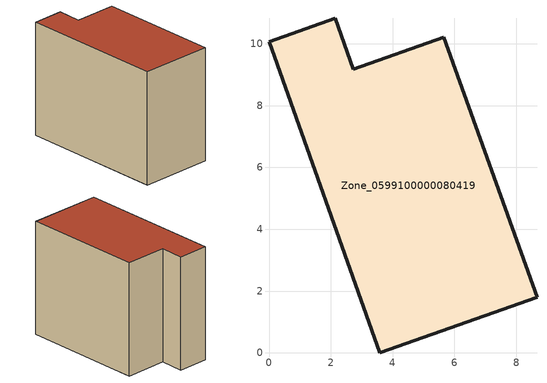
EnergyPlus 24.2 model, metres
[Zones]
Zone_0599100000080419
 floor ground (C_G): 3.59,0 0,10.07 2.15,10.83 2.73,9.18 5.65,10.21 8.67,1.8 z0
 wall outside (C_F): 3.59,0 8.67,1.8 5.65,10.21 2.73,9.18 2.15,10.83 0,10.07 3.59,0 z0:8.37
 roof outside (C_R): 0,10.07 3.59,0 8.67,1.8 5.65,10.21 2.73,9.18 2.15,10.83 z8.37
[BUILDING]
Pand.0599100000080419: North Axis=0; Terrain=City; Loads Convergence Tolerance Value=0.04; Temperature Convergence Tolerance Value=0.4; Solar Distribution=FullExterior; Maximum Number of Warmup Days=25; Minimum Number of Warmup Days=1
[Site:Location]
Rotterdam.The.Hague.AP_ZH_NLD Design_Conditions: Latitude=51.96; Longitude=4.45; Time Zone=1; Elevation=-4.5
[SITE:GROUNDTEMPERATURE:BUILDINGSURFACE]
18, 18, 18, 18, 18, 18, 18, 18, 18, 18, 18, 18
[MATERIAL] Thermal Absorptance=0.9; Solar Absorptance=0.7; Visible Absorptance=0.7
Name | Roughness | Thickness | Conductivity | Density | Specific Heat
G.TI.1975-1991 | MediumSmooth | 0.15 | 0.288461 | 540 | 1210
F.TI.1975-1991 | Rough | 0.3 | 0.230769 | 1920 | 840
R.TI.1975-1991 | MediumRough | 0.2 | 0.153846 | 1500 | 1000
[CONSTRUCTION]
C_G: G.TI.1975-1991
C_F: F.TI.1975-1991
C_R: R.TI.1975-1991
[ZONE]
Zone_0599100000080419: Type=1; Multiplier=1; Ceiling Height=Autocalculate; Volume=Autocalculate; Floor Area=autocalculate; Part of Total Floor Area=Yes
[ZONEINFILTRATION:DESIGNFLOWRATE]
Infil_Zone_0599100000080419: Zone or ZoneList or Space or SpaceList=Zone_0599100000080419; Schedule=AlwaysOn; Design Flow Rate Calculation Method=Flow/Area; Flow Rate per Floor Area=0.003; Constant Term Coefficient=1; Temperature Term Coefficient=0; Velocity Term Coefficient=0; Velocity Squared Term Coefficient=0
[HVACTEMPLATE:ZONE:IDEALLOADSAIRSYSTEM]
Zone_0599100000080419: Maximum Heating Supply Air Temperature=50; Minimum Cooling Supply Air Temperature=13; Maximum Heating Supply Air Humidity Ratio=0.0156; Minimum Cooling Supply Air Humidity Ratio=0.0077; Heating Limit=NoLimit; Cooling Limit=NoLimit; Dehumidification Control Type=ConstantSensibleHeatRatio; Cooling Sensible Heat Ratio=0.7; Dehumidification Setpoint=60; Humidification Control Type=None; Humidification Setpoint=30; Outdoor Air Method=None; Outdoor Air Flow Rate per Person=0.00944; Outdoor Air Flow Rate per Zone Floor Area=0; Outdoor Air Flow Rate per Zone=0; Demand Controlled Ventilation Type=None; Outdoor Air Economizer Type=NoEconomizer; Heat Recovery Type=None; Sensible Heat Recovery Effectiveness=0.7; Latent Heat Recovery Effectiveness=0.65
[ZONECONTROL:THERMOSTAT]
ThermostatControl_Zone_0599100000080419: Zone or ZoneList=Zone_0599100000080419; Control Type Schedule=DualSetpointControlType; Control 1=Thermostat_Zone_0599100000080419; Temperature Difference Between Cutout And Setpoint=0
[THERMOSTATSETPOINT:DUALSETPOINT]
Thermostat_Zone_0599100000080419: Heating Setpoint Temperature Schedule=HeatingSetpoint_Zone_0599100000080419; Cooling Setpoint Temperature Schedule=CoolingSetpoint_Zone_0599100000080419
[SCHEDULE:COMPACT]
HeatingSetpoint_Zone_0599100000080419: Through: 12/31, For: AllDays, Until: 24:00, 21
CoolingSetpoint_Zone_0599100000080419: Through: 12/31, For: AllDays, Until: 24:00, 24
DualSetpointControlType: Through: 12/31, For: AllDays, Until: 24:00, 4
AlwaysOn: Through: 12/31, For: AllDays, Until: 24:00, 1
